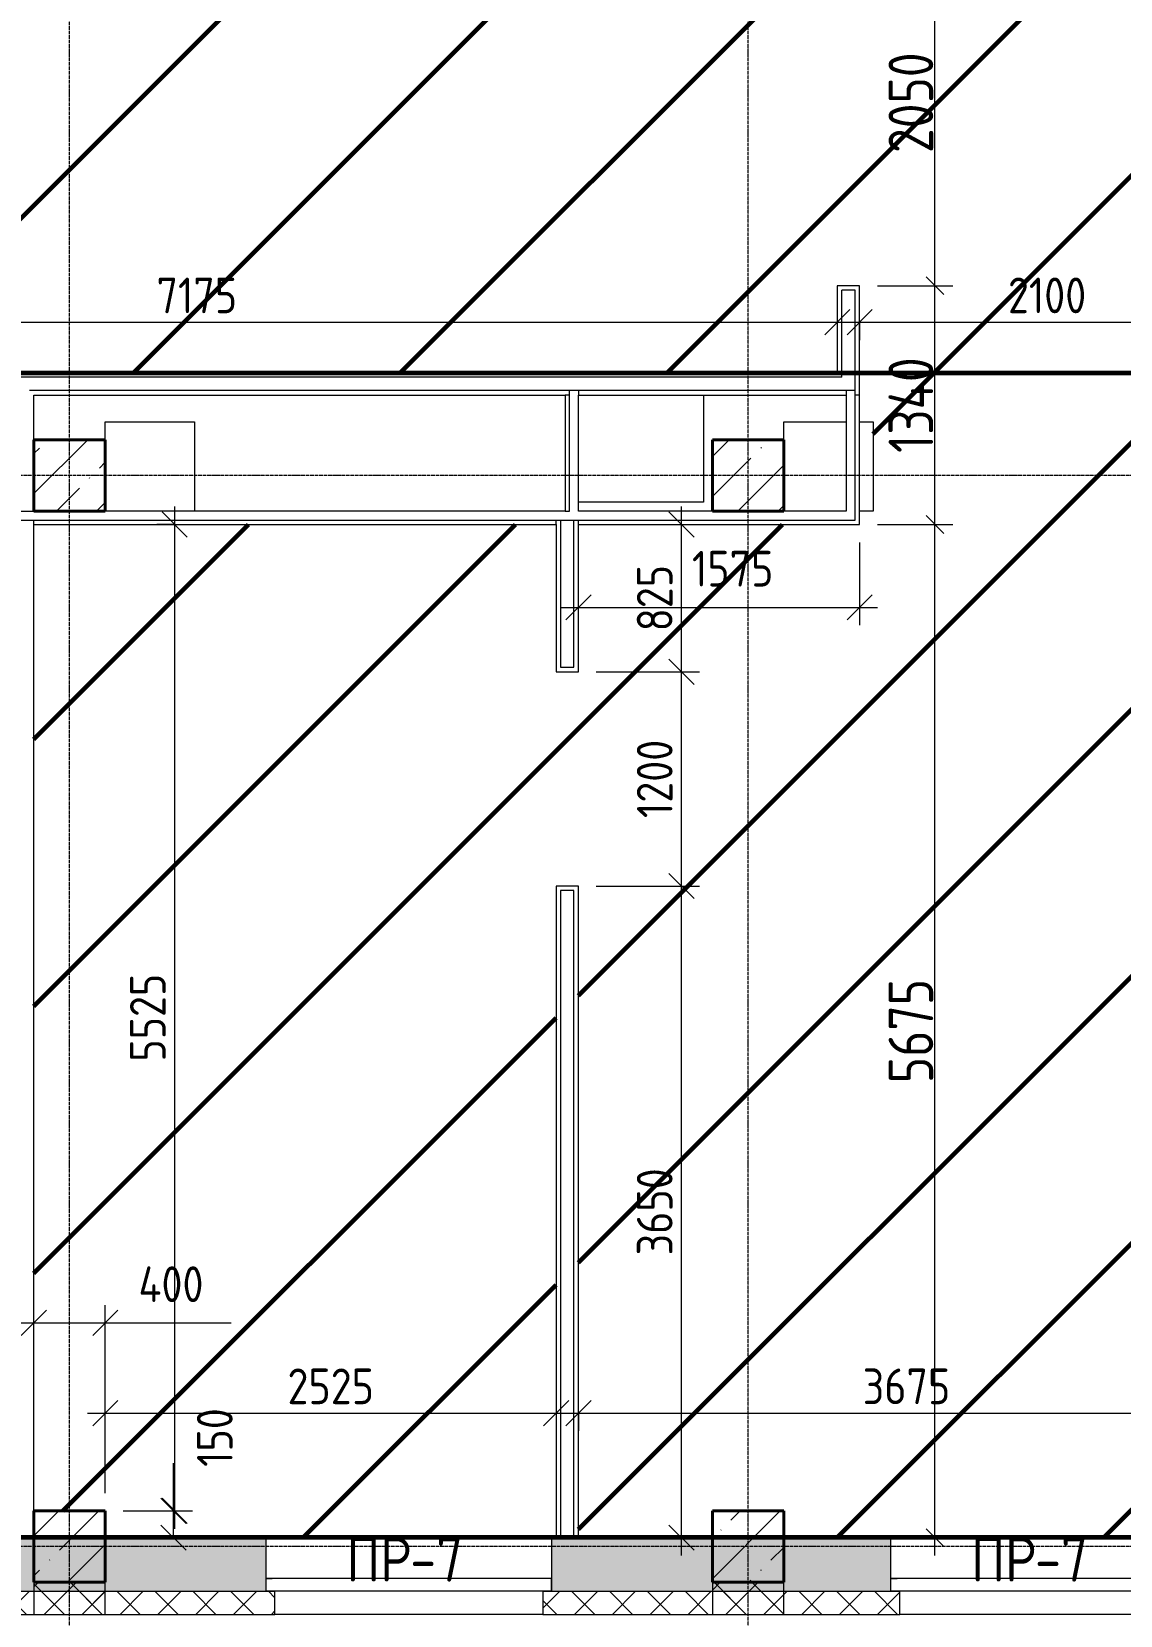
# Model space of a CAD drawing. Header units: millimetres. Extents: x -56773 to 323062, y -262288 to 76460.
# Drawn here: x 45597 to 51695, y -206008 to -197138 of the extents above; entities that cross this region are included whole.
import ezdxf

# ---------------------------------------------------------------- set-up
doc = ezdxf.new("R2010")
doc.units = ezdxf.units.MM
doc.linetypes.add('ADSK_Линия сетки', pattern=[25, 20, -2.5, 0, -2.5])
for name, color, linetype, lineweight in [('1.1)Стяжка керамзит  2 этаж', 5, 'Continuous', 60), ('3.1 Штукатурка внешн стен', 5, 'Continuous', 60), ('_ Окна', 7, 'Continuous', 18), ('Марки', 7, 'Continuous', 20), ('Несущие колонны', 7, 'Continuous', 18), ('Окна', 7, 'Continuous', 9), ('Оси', 7, 'Continuous', 9), ('Перекрытие', 7, 'Continuous', 18), ('Размеры', 7, 'Continuous', 9), ('Стены внутренние', 7, 'Continuous', 18), ('Стены наружные', 7, 'Continuous', 18), ('Стены штриховка', 7, 'Continuous', 9)]:
    doc.layers.add(name, color=color, linetype=linetype, lineweight=lineweight)
doc.styles.add('GOST Common_2', font='', dxfattribs={"width": 0.9, "height": 250})
doc.styles.add('GOST Common_3', font='', dxfattribs={"width": 0.9, "height": 200})
doc.styles.add('GOST Common_5', font='', dxfattribs={"width": 0.85, "height": 250})
doc.styles.get('GOST Common_2').set_extended_font_data('GOST Common')
doc.styles.get('GOST Common_3').set_extended_font_data('GOST Common')
doc.styles.get('GOST Common_5').set_extended_font_data('GOST Common')
doc.dimstyles.new('ADSK_Основной_2_0', dxfattribs={"dimscale": 304.8, "dimtxt": 201.142999, "dimasz": 0.463911, "dimexe": 0.328084, "dimexo": 0.328084, "dimgap": 0.164042, "dimtad": 1, "dimdec": 3, "dimrnd": 0.001, "dimdsep": 46, "dimtxsty": 'GOST Common_3', "dimblk1": 'OBLIQUE', "dimblk2": 'OBLIQUE', "dimsah": 1, "dimcen": 0.09, "dimdle": 0.328084, "dimazin": 2, "dimtfac": 1, "dimtdec": 4, "dimtix": 1, "dimtmove": 0, "dimatfit": 3, "dimfxl": 1, "dimtvp": 1, "dimtolj": 1, "dimtzin": 0, "dimlwd": 20, "dimlwe": 20, "dimarcsym": 2})
doc.dimstyles.new('ADSK_Основной_2_0_2', dxfattribs={"dimscale": 304.8, "dimtxt": 201.142999, "dimasz": 0.463911, "dimexe": 0.328084, "dimexo": 0.328084, "dimgap": 0.164042, "dimtad": 1, "dimdec": 3, "dimrnd": 0.001, "dimdsep": 46, "dimtxsty": 'GOST Common_3', "dimblk1": 'OBLIQUE', "dimblk2": 'OBLIQUE', "dimsah": 1, "dimcen": 0.09, "dimdle": 0.328084, "dimazin": 2, "dimtfac": 1, "dimtdec": 4, "dimtix": 1, "dimtmove": 0, "dimatfit": 3, "dimfxl": 1, "dimtvp": 1, "dimtolj": 1, "dimtzin": 0, "dimlwd": 20, "dimlwe": 20, "dimarcsym": 2})
doc.dimstyles.new('ADSK_Основной_окр', dxfattribs={"dimscale": 304.8, "dimtxt": 251.428749, "dimasz": 0.328084, "dimexe": 0.328084, "dimexo": 0.328084, "dimgap": 0.032808, "dimtad": 1, "dimdec": 0, "dimrnd": 5, "dimdsep": 46, "dimtxsty": 'GOST Common_5', "dimblk1": 'OBLIQUE', "dimblk2": 'OBLIQUE', "dimsah": 1, "dimcen": 0.09, "dimdle": 0.328084, "dimazin": 2, "dimtfac": 1, "dimtdec": 4, "dimtix": 1, "dimtmove": 0, "dimatfit": 3, "dimfxl": 1, "dimtvp": 1, "dimtolj": 1, "dimtzin": 0, "dimlwd": 20, "dimlwe": 20, "dimarcsym": 2})
pattern_1 = [(45, (9.36, -198628.46), (-224.5064, 224.5064), []), (45, (233.87, -198628.46), (-224.5064, 224.5064), [396.875, -79.375, 3.353, -76.022])]
pattern_2 = [(45, (9.36, -198628.46), (-106.066, 106.066), []), (135, (9.36, -198628.46), (-106.066, -106.066), [])]

# ---------------------------------------------------------------- blocks, each defined once
blk = doc.blocks.new('ADSK_КолоннаЖБ_Прямоугольная - 400x400 мм-1807143-Кладочный план 4-го этажа')
at = {"layer": 'Несущие колонны', "lineweight": 40}
for p, q in [((-200, 200), (200, 200)), ((-200, -200), (-200, 200)), ((200, 200), (200, -200)), ((200, -200), (-200, -200))]:
    blk.add_line(p, q, dxfattribs=at)
blk = doc.blocks.new('ОКНО L03 _2СТ_RS - ОК-5_1600х2000h-3556615-Кладочный план 4-го этажа')
at = {"layer": '_ Окна'}
for p, q in [((-838.1, 149), (761.9, 149)), ((-838.1, 149), (-838.1, 79)), ((-838.1, 149), (-833.1, 149)), ((-818.1, 149), (-38.1, 149)), ((-38.1, 149), (741.9, 149)), ((761.9, 149), (756.9, 149)), ((761.9, 149), (761.9, 79)), ((-838.1, 79), (761.9, 79)), ((-838.1, 79), (-803.1, 79)), ((-818.1, 79), (-38.1, 79)), ((-38.1, 79), (741.9, 79)), ((761.9, 79), (726.9, 79))]:
    blk.add_line(p, q, dxfattribs=at)
at = {"layer": 'Окна'}
blk.add_line((-888.1, -150), (811.9, -150), dxfattribs=at)
blk = doc.blocks.new('_Oblique')
at = {"color": 0, "linetype": 'ByBlock', "lineweight": -2}
blk.add_line((-0.5, -0.5), (0.5, 0.5), dxfattribs=at)
blk = doc.blocks.new('*D6270')
at = {"layer": 'Defpoints', "color": 0, "transparency": 16777216}
for p in [(50234.4, -199898.5), (50656.5, -199898.5), (50585.8, -205573.5)]:
    blk.add_point(p, dxfattribs=at)
at = {"layer": 'Размеры', "color": 0, "lineweight": 20, "transparency": 16777216}
for p, q in [((50656.5, -205673.5), (50656.5, -199798.5)), ((50334.4, -199898.5), (50756.5, -199898.5)), ((50685.8, -205573.5), (50756.5, -205573.5))]:
    blk.add_line(p, q, dxfattribs=at)
at = {"layer": 'Размеры', "color": 0, "lineweight": 20, "transparency": 16777216, "xscale": 100, "yscale": 100, "zscale": 100}
for p, rotation in [((50656.5, -199898.5), 90), ((50656.5, -205573.5), 270)]:
    blk.add_blockref('_Oblique', p, dxfattribs=dict(at, rotation=rotation))
at = {"layer": 'Размеры', "color": 0, "lineweight": 9, "transparency": 16777216, "insert": (50521.5, -202736), "char_height": 250, "width": 695.477, "attachment_point": 5, "rotation": 90, "style": 'GOST Common_5'}
blk.add_mtext('\\A1;5675', dxfattribs=at)
blk = doc.blocks.new('*D6271')
at = {"layer": 'Defpoints', "color": 0, "transparency": 16777216}
for p in [(50234.4, -198561), (50656.5, -198561), (50234.4, -199898.5)]:
    blk.add_point(p, dxfattribs=at)
at = {"layer": 'Размеры', "color": 0, "lineweight": 20, "transparency": 16777216}
for p, q in [((50656.5, -199998.5), (50656.5, -198461)), ((50334.4, -198561), (50756.5, -198561)), ((50334.4, -199898.5), (50756.5, -199898.5))]:
    blk.add_line(p, q, dxfattribs=at)
at = {"layer": 'Размеры', "color": 0, "lineweight": 20, "transparency": 16777216, "xscale": 100, "yscale": 100, "zscale": 100}
for p, rotation in [((50656.5, -198561), 90), ((50656.5, -199898.5), 270)]:
    blk.add_blockref('_Oblique', p, dxfattribs=dict(at, rotation=rotation))
at = {"layer": 'Размеры', "color": 0, "lineweight": 9, "transparency": 16777216, "insert": (50521.5, -199229.7), "char_height": 250, "width": 669.908, "attachment_point": 5, "rotation": 90, "style": 'GOST Common_5'}
blk.add_mtext('\\A1;1340', dxfattribs=at)
blk = doc.blocks.new('*D6272')
at = {"layer": 'Defpoints', "color": 0, "transparency": 16777216}
for p in [(50234.4, -196511), (50656.5, -196511), (50234.4, -198561)]:
    blk.add_point(p, dxfattribs=at)
at = {"layer": 'Размеры', "color": 0, "lineweight": 20, "transparency": 16777216}
for p, q in [((50656.5, -198661), (50656.5, -196411)), ((50334.4, -196511), (50756.5, -196511)), ((50334.4, -198561), (50756.5, -198561))]:
    blk.add_line(p, q, dxfattribs=at)
at = {"layer": 'Размеры', "color": 0, "lineweight": 20, "transparency": 16777216, "xscale": 100, "yscale": 100, "zscale": 100}
for p, rotation in [((50656.5, -196511), 90), ((50656.5, -198561), 270)]:
    blk.add_blockref('_Oblique', p, dxfattribs=dict(at, rotation=rotation))
at = {"layer": 'Размеры', "color": 0, "lineweight": 9, "transparency": 16777216, "insert": (50521.5, -197536), "char_height": 250, "width": 695.477, "attachment_point": 5, "rotation": 90, "style": 'GOST Common_5'}
blk.add_mtext('\\A1;2050', dxfattribs=at)
blk = doc.blocks.new('*D6274')
at = {"layer": 'Defpoints', "color": 0, "transparency": 16777216}
for p in [(48659.4, -201923.5), (49236.6, -201923.5), (49136.6, -205573.5)]:
    blk.add_point(p, dxfattribs=at)
at = {"layer": 'Размеры', "color": 0, "lineweight": 20, "transparency": 16777216}
for p, q in [((49236.6, -205673.5), (49236.6, -201823.5)), ((48759.4, -201923.5), (49336.6, -201923.5)), ((49236.6, -205573.5), (49336.6, -205573.5))]:
    blk.add_line(p, q, dxfattribs=at)
at = {"layer": 'Размеры', "color": 0, "lineweight": 20, "transparency": 16777216, "xscale": 141.4, "yscale": 141.4, "zscale": 141.4}
for p, rotation in [((49236.6, -201923.5), 90), ((49236.6, -205573.5), 270)]:
    blk.add_blockref('_Oblique', p, dxfattribs=dict(at, rotation=rotation))
at = {"layer": 'Размеры', "color": 0, "lineweight": 9, "transparency": 16777216, "insert": (49086.6, -203748.5), "char_height": 200, "width": 605.475, "attachment_point": 5, "rotation": 90, "style": 'GOST Common_3'}
blk.add_mtext('\\A1;3650', dxfattribs=at)
blk = doc.blocks.new('*D6275')
at = {"layer": 'Defpoints', "color": 0, "transparency": 16777216}
for p in [(48659.4, -200723.5), (49236.6, -200723.5), (48659.4, -201923.5)]:
    blk.add_point(p, dxfattribs=at)
at = {"layer": 'Размеры', "color": 0, "lineweight": 20, "transparency": 16777216}
for p, q in [((49236.6, -202023.5), (49236.6, -200623.5)), ((48759.4, -200723.5), (49336.6, -200723.5)), ((48759.4, -201923.5), (49336.6, -201923.5))]:
    blk.add_line(p, q, dxfattribs=at)
at = {"layer": 'Размеры', "color": 0, "lineweight": 20, "transparency": 16777216, "xscale": 141.4, "yscale": 141.4, "zscale": 141.4}
for p, rotation in [((49236.6, -200723.5), 90), ((49236.6, -201923.5), 270)]:
    blk.add_blockref('_Oblique', p, dxfattribs=dict(at, rotation=rotation))
at = {"layer": 'Размеры', "color": 0, "lineweight": 9, "transparency": 16777216, "insert": (49086.6, -201323.5), "char_height": 200, "width": 560.473, "attachment_point": 5, "rotation": 90, "style": 'GOST Common_3'}
blk.add_mtext('\\A1;1200', dxfattribs=at)
blk = doc.blocks.new('*D6276')
at = {"layer": 'Defpoints', "color": 0, "transparency": 16777216}
for p in [(49136.6, -199898.5), (49236.6, -199898.5), (48659.4, -200723.5)]:
    blk.add_point(p, dxfattribs=at)
at = {"layer": 'Размеры', "color": 0, "lineweight": 20, "transparency": 16777216}
for p, q in [((49236.6, -200823.5), (49236.6, -199798.5)), ((49236.6, -199898.5), (49336.6, -199898.5)), ((48759.4, -200723.5), (49336.6, -200723.5))]:
    blk.add_line(p, q, dxfattribs=at)
at = {"layer": 'Размеры', "color": 0, "lineweight": 20, "transparency": 16777216, "xscale": 141.4, "yscale": 141.4, "zscale": 141.4}
for p, rotation in [((49236.6, -199898.5), 90), ((49236.6, -200723.5), 270)]:
    blk.add_blockref('_Oblique', p, dxfattribs=dict(at, rotation=rotation))
at = {"layer": 'Размеры', "color": 0, "lineweight": 9, "transparency": 16777216, "insert": (49086.6, -200311), "char_height": 200, "width": 454.106, "attachment_point": 5, "rotation": 90, "style": 'GOST Common_3'}
blk.add_mtext('\\A1;825', dxfattribs=at)
blk = doc.blocks.new('*D6277')
at = {"layer": 'Defpoints', "color": 0, "transparency": 16777216}
for p in [(46009.4, -204370.6), (45609.4, -204775.8), (46009.4, -205423.5)]:
    blk.add_point(p, dxfattribs=at)
at = {"layer": 'Размеры', "color": 0, "lineweight": 20, "transparency": 16777216}
for p, q in [((45609.4, -204675.8), (45609.4, -204270.6)), ((46009.4, -205323.5), (46009.4, -204270.6)), ((45509.4, -204370.6), (46009.4, -204370.6)), ((46009.4, -204370.6), (46713.6, -204370.6))]:
    blk.add_line(p, q, dxfattribs=at)
at = {"layer": 'Размеры', "color": 0, "lineweight": 20, "transparency": 16777216, "xscale": 141.4, "yscale": 141.4, "zscale": 141.4, "rotation": 180}
blk.add_blockref('_Oblique', (45609.4, -204370.6), dxfattribs=at)
at = {"layer": 'Размеры', "color": 0, "lineweight": 20, "transparency": 16777216, "xscale": 141.4, "yscale": 141.4, "zscale": 141.4}
blk.add_blockref('_Oblique', (46009.4, -204370.6), dxfattribs=at)
at = {"layer": 'Размеры', "color": 0, "lineweight": 9, "transparency": 16777216, "insert": (46194.9, -204053.9), "char_height": 200, "width": 474.561, "attachment_point": 1, "line_spacing_factor": 1.022761, "style": 'GOST Common_3'}
blk.add_mtext('\\A1;400', dxfattribs=at)
blk = doc.blocks.new('*D6278')
at = {"layer": 'Defpoints', "color": 0, "transparency": 16777216}
for p in [(48534.4, -204775.8), (48534.4, -204875.8), (46009.4, -205423.5)]:
    blk.add_point(p, dxfattribs=at)
at = {"layer": 'Размеры', "color": 0, "lineweight": 20, "transparency": 16777216}
for p, q in [((46009.4, -205323.5), (46009.4, -204775.8)), ((45909.4, -204875.8), (48634.4, -204875.8)), ((48534.4, -204875.8), (48534.4, -204975.8))]:
    blk.add_line(p, q, dxfattribs=at)
at = {"layer": 'Размеры', "color": 0, "lineweight": 20, "transparency": 16777216, "xscale": 141.4, "yscale": 141.4, "zscale": 141.4, "rotation": 180}
blk.add_blockref('_Oblique', (46009.4, -204875.8), dxfattribs=at)
at = {"layer": 'Размеры', "color": 0, "lineweight": 20, "transparency": 16777216, "xscale": 141.4, "yscale": 141.4, "zscale": 141.4}
blk.add_blockref('_Oblique', (48534.4, -204875.8), dxfattribs=at)
at = {"layer": 'Размеры', "color": 0, "lineweight": 9, "transparency": 16777216, "insert": (47271.9, -204725.8), "char_height": 200, "width": 605.475, "attachment_point": 5, "style": 'GOST Common_3'}
blk.add_mtext('\\A1;2525', dxfattribs=at)
blk = doc.blocks.new('*D6279')
at = {"layer": 'Defpoints', "color": 0, "transparency": 16777216}
for p in [(46497.6, -199898.5), (46009.4, -205423.5), (46397.6, -205423.5)]:
    blk.add_point(p, dxfattribs=at)
at = {"layer": 'Размеры', "color": 0, "lineweight": 20, "transparency": 16777216}
for p, q in [((46397.6, -199798.5), (46397.6, -205523.5)), ((46397.6, -199898.5), (46297.6, -199898.5)), ((46109.4, -205423.5), (46497.6, -205423.5))]:
    blk.add_line(p, q, dxfattribs=at)
at = {"layer": 'Размеры', "color": 0, "lineweight": 20, "transparency": 16777216, "xscale": 141.4, "yscale": 141.4, "zscale": 141.4}
for p, rotation in [((46397.6, -199898.5), 90), ((46397.6, -205423.5), 270)]:
    blk.add_blockref('_Oblique', p, dxfattribs=dict(at, rotation=rotation))
at = {"layer": 'Размеры', "color": 0, "lineweight": 9, "transparency": 16777216, "insert": (46247.6, -202661), "char_height": 200, "width": 605.475, "attachment_point": 5, "rotation": 90, "style": 'GOST Common_3'}
blk.add_mtext('\\A1;5525', dxfattribs=at)
blk = doc.blocks.new('*D6280')
at = {"layer": 'Defpoints', "color": 0, "transparency": 16777216}
for p in [(46009.4, -205423.5), (46391.5, -205573.5), (46859.4, -205573.5)]:
    blk.add_point(p, dxfattribs=at)
at = {"layer": 'Размеры', "color": 0, "lineweight": 20, "transparency": 16777216}
for p, q in [((46391.5, -205423.5), (46391.5, -205155.8)), ((46391.5, -205573.5), (46391.5, -205323.5)), ((46109.4, -205423.5), (46491.5, -205423.5)), ((46759.4, -205573.5), (46291.5, -205573.5))]:
    blk.add_line(p, q, dxfattribs=at)
at = {"layer": 'Размеры', "color": 0, "lineweight": 20, "transparency": 16777216, "xscale": 141.4, "yscale": 141.4, "zscale": 141.4}
for p, rotation in [((46391.5, -205423.5), 90), ((46391.5, -205573.5), 270)]:
    blk.add_blockref('_Oblique', p, dxfattribs=dict(at, rotation=rotation))
at = {"layer": 'Размеры', "color": 0, "lineweight": 9, "transparency": 16777216, "insert": (46522.5, -205177), "char_height": 200, "width": 409.104, "attachment_point": 1, "rotation": 90, "line_spacing_factor": 1.022761, "style": 'GOST Common_3'}
blk.add_mtext('\\A1;150', dxfattribs=at)
blk = doc.blocks.new('*D6281')
at = {"layer": 'Defpoints', "color": 0, "transparency": 16777216}
for p in [(48659.4, -204775.8), (52334.4, -204775.8), (52334.4, -204875.8)]:
    blk.add_point(p, dxfattribs=at)
at = {"layer": 'Размеры', "color": 0, "lineweight": 20, "transparency": 16777216}
for p, q in [((48559.4, -204875.8), (52434.4, -204875.8)), ((48659.4, -204875.8), (48659.4, -204975.8)), ((52334.4, -204875.8), (52334.4, -204975.8))]:
    blk.add_line(p, q, dxfattribs=at)
at = {"layer": 'Размеры', "color": 0, "lineweight": 20, "transparency": 16777216, "xscale": 141.4, "yscale": 141.4, "zscale": 141.4, "rotation": 180}
blk.add_blockref('_Oblique', (48659.4, -204875.8), dxfattribs=at)
at = {"layer": 'Размеры', "color": 0, "lineweight": 20, "transparency": 16777216, "xscale": 141.4, "yscale": 141.4, "zscale": 141.4}
blk.add_blockref('_Oblique', (52334.4, -204875.8), dxfattribs=at)
at = {"layer": 'Размеры', "color": 0, "lineweight": 9, "transparency": 16777216, "insert": (50496.9, -204725.8), "char_height": 200, "width": 605.475, "attachment_point": 5, "style": 'GOST Common_3'}
blk.add_mtext('\\A1;3675', dxfattribs=at)
blk = doc.blocks.new('*D6282')
at = {"layer": 'Defpoints', "color": 0, "transparency": 16777216}
for p in [(50234.4, -198665.4), (52334.4, -198765.3), (52334.4, -199048.5)]:
    blk.add_point(p, dxfattribs=at)
at = {"layer": 'Размеры', "color": 0, "lineweight": 20, "transparency": 16777216}
for p, q in [((52334.4, -198948.5), (52334.4, -198665.3)), ((50134.4, -198765.3), (52434.4, -198765.3)), ((50234.4, -198765.4), (50234.4, -198865.3))]:
    blk.add_line(p, q, dxfattribs=at)
at = {"layer": 'Размеры', "color": 0, "lineweight": 20, "transparency": 16777216, "xscale": 141.4, "yscale": 141.4, "zscale": 141.4, "rotation": 180}
blk.add_blockref('_Oblique', (50234.4, -198765.3), dxfattribs=at)
at = {"layer": 'Размеры', "color": 0, "lineweight": 20, "transparency": 16777216, "xscale": 141.4, "yscale": 141.4, "zscale": 141.4}
blk.add_blockref('_Oblique', (52334.4, -198765.3), dxfattribs=at)
at = {"layer": 'Размеры', "color": 0, "lineweight": 9, "transparency": 16777216, "insert": (51284.4, -198615.3), "char_height": 200, "width": 560.473, "attachment_point": 5, "style": 'GOST Common_3'}
blk.add_mtext('\\A1;2100', dxfattribs=at)
blk = doc.blocks.new('*D6314')
at = {"layer": 'Defpoints', "color": 0, "transparency": 16777216}
for p in [(50234.4, -199898.5), (50234.4, -200362.6), (48659.4, -200440.7)]:
    blk.add_point(p, dxfattribs=at)
at = {"layer": 'Размеры', "color": 0, "lineweight": 20, "transparency": 16777216}
for p, q in [((50234.4, -199998.5), (50234.4, -200462.6)), ((48659.4, -200340.7), (48659.4, -200262.6)), ((48559.4, -200362.6), (50334.4, -200362.6))]:
    blk.add_line(p, q, dxfattribs=at)
at = {"layer": 'Размеры', "color": 0, "lineweight": 20, "transparency": 16777216, "xscale": 141.4, "yscale": 141.4, "zscale": 141.4, "rotation": 180}
blk.add_blockref('_Oblique', (48659.4, -200362.6), dxfattribs=at)
at = {"layer": 'Размеры', "color": 0, "lineweight": 20, "transparency": 16777216, "xscale": 141.4, "yscale": 141.4, "zscale": 141.4}
blk.add_blockref('_Oblique', (50234.4, -200362.6), dxfattribs=at)
at = {"layer": 'Размеры', "color": 0, "lineweight": 9, "transparency": 16777216, "insert": (49295.3, -200046), "char_height": 200, "width": 560.473, "attachment_point": 1, "line_spacing_factor": 1.022761, "style": 'GOST Common_3'}
blk.add_mtext('\\A1;1575', dxfattribs=at)
blk = doc.blocks.new('*D6109')
at = {"layer": 'Defpoints', "color": 0, "transparency": 16777216}
for p in [(50109.4, -198665.4), (50109.4, -198765.3), (42934.4, -199048.5)]:
    blk.add_point(p, dxfattribs=at)
at = {"layer": 'Размеры', "color": 0, "lineweight": 20, "transparency": 16777216}
for p, q in [((42934.4, -198948.5), (42934.4, -198665.3)), ((42834.4, -198765.3), (50209.4, -198765.3)), ((50109.4, -198765.4), (50109.4, -198865.3))]:
    blk.add_line(p, q, dxfattribs=at)
at = {"layer": 'Размеры', "color": 0, "lineweight": 20, "transparency": 16777216, "xscale": 141.4, "yscale": 141.4, "zscale": 141.4, "rotation": 180}
blk.add_blockref('_Oblique', (42934.4, -198765.3), dxfattribs=at)
at = {"layer": 'Размеры', "color": 0, "lineweight": 20, "transparency": 16777216, "xscale": 141.4, "yscale": 141.4, "zscale": 141.4}
blk.add_blockref('_Oblique', (50109.4, -198765.3), dxfattribs=at)
at = {"layer": 'Размеры', "color": 0, "lineweight": 9, "transparency": 16777216, "insert": (46521.9, -198615.3), "char_height": 200, "width": 560.473, "attachment_point": 5, "style": 'GOST Common_3'}
blk.add_mtext('\\A1;7175', dxfattribs=at)

msp = doc.modelspace()

# ---------------------------------------------------------------- hatches: boundary and pattern name
at = {"layer": '1.1)Стяжка керамзит  2 этаж', "transparency": 33554687}
h = msp.add_hatch(dxfattribs=at)
h.set_pattern_fill('ANSI31', color=5, scale=333)
h.paths.add_polyline_path([(61559.3615, -195798.4914), (-9515.6385, -195798.4914), (-9515.6385, -199048.4914), (61559.3615, -199048.4914)])
h.paths.add_polyline_path([(26559.3615, -198473.4914), (26634.3615, -198473.4914), (26634.3615, -199023.4914), (26559.3615, -199023.4914)], flags=16)
h.paths.add_polyline_path([(26559.3615, -196373.4914), (26559.3615, -195823.4914), (26634.3615, -195823.4914), (26634.3615, -196373.4914)], flags=16)
h.paths.add_polyline_path([(41109.3615, -196023.4914), (41109.3615, -195898.4914), (42009.3615, -195898.4914), (42009.3615, -196023.4914)], flags=16)
h.paths.add_polyline_path([(45809.3615, -196023.4914), (45809.3615, -195898.4914), (46809.3615, -195898.4914), (46809.3615, -196023.4914)], flags=16)
h.paths.add_polyline_path([(48659.3615, -195923.4914), (48659.3615, -195898.4914), (49409.3615, -195898.4914), (49409.3615, -195923.4914)], flags=16)
h.paths.add_polyline_path([(41734.3615, -193523.4914), (39734.3615, -193523.4914), (39734.3615, -195023.4914), (40009.3615, -195023.4914), (40034.3615, -195023.4914), (40034.3615, -195798.4914), (41734.3615, -195798.4914)], flags=0)
h = msp.add_hatch(dxfattribs=at)
h.set_pattern_fill('ANSI31', color=5, scale=333)
h.paths.add_polyline_path([(55684.3615, -199898.4914), (54484.3615, -199898.4914), (54484.3615, -199173.4914), (54259.3615, -199173.4914), (54259.3615, -199048.4914), (53259.3615, -199048.4914), (53259.3615, -199173.4914), (53034.3615, -199173.4914), (53034.3615, -199898.4914), (52459.3615, -199898.4914), (52459.3615, -201448.4914), (55684.3615, -201448.4914)], flags=0)
h.paths.add_polyline_path([(55684.3615, -201573.4914), (52459.3615, -201573.4914), (52459.3615, -201698.4914), (52334.3615, -201698.4914), (52334.3615, -199048.4914), (50234.3615, -199048.4914), (50234.3615, -199323.4914), (50309.3615, -199323.4914), (50309.3615, -199823.4914), (50234.3615, -199823.4914), (50234.3615, -199898.4914), (48659.3615, -199898.4914), (48659.3615, -200723.4914), (48534.3615, -200723.4914), (48534.3615, -199898.4914), (45609.3615, -199898.4914), (45609.3615, -205423.4914), (46009.3615, -205423.4914), (46009.3615, -205573.4914), (46909.3615, -205573.4914), (48534.3615, -205573.4914), (48534.3615, -201923.4914), (48659.3615, -201923.4914), (48659.3615, -205573.4914), (49409.3615, -205573.4914), (49409.3615, -205423.4914), (49809.3615, -205423.4914), (49809.3615, -205573.4914), (50409.3615, -205573.4914), (52059.3615, -205573.4914), (52334.3615, -205573.4914), (52334.3615, -202898.4914), (52459.3615, -202898.4914), (52459.3615, -205573.4914), (53209.3615, -205573.4914), (54859.3615, -205573.4914), (55409.3615, -205573.4914), (55409.3615, -205423.4914), (55684.3615, -205423.4914)])
at = {"layer": 'Несущие колонны', "lineweight": 9}
h = msp.add_hatch(dxfattribs=at)
h.set_pattern_fill('FP_1', color=256, style=0, pattern_type=2)
h.set_pattern_definition(pattern_1)
h.paths.add_polyline_path([(46009.3615, -199823.4914), (46009.3615, -199423.4914), (45609.3615, -199423.4914), (45609.3615, -199823.4914)])
h = msp.add_hatch(dxfattribs=at)
h.set_pattern_fill('FP_1', color=256, style=0, pattern_type=2)
h.set_pattern_definition(pattern_1)
h.paths.add_polyline_path([(49497.5271, -199823.4914), (49809.3615, -199823.4914), (49809.3615, -199423.4914), (49409.3615, -199423.4914), (49409.3615, -199823.4914)])
h = msp.add_hatch(dxfattribs=at)
h.set_pattern_fill('FP_1', color=256, style=0, pattern_type=2)
h.set_pattern_definition(pattern_1)
h.paths.add_polyline_path([(45609.3615, -205823.4914), (46009.3615, -205823.4914), (46009.3615, -205423.4914), (45609.3615, -205423.4914)])
h = msp.add_hatch(dxfattribs=at)
h.set_pattern_fill('FP_1', color=256, style=0, pattern_type=2)
h.set_pattern_definition(pattern_1)
h.paths.add_polyline_path([(49497.5271, -205823.4914), (49809.3615, -205823.4914), (49809.3615, -205423.4914), (49409.3615, -205423.4914), (49409.3615, -205823.4914)])
at = {"layer": 'Стены внутренние', "lineweight": 9}
h = msp.add_hatch(dxfattribs=at)
h.set_pattern_fill('FP_2', color=256, style=0, pattern_type=2)
h.set_pattern_definition([(45, (9.36, -198628.46), (84.18955, 308.69595), [396.875, -79.375, 3.353, -76.022])])
h.paths.add_polyline_path([(59259.3615, -205873.4914), (59259.3615, -205872.4914), (59209.3615, -205872.4914), (59209.3615, -205573.4914), (58009.3615, -205573.4914), (58009.3615, -205872.4914), (57959.3615, -205873.4914)])
h.paths.add_polyline_path([(60759.3615, -205873.4914), (61559.3615, -205873.4914), (61559.3615, -205573.4914), (60809.3615, -205573.4914), (60809.3615, -205872.4914), (60759.3615, -205872.4914)])
h.paths.add_polyline_path([(56459.3615, -205873.4914), (56459.3615, -205872.4914), (56409.3615, -205872.4914), (56409.3615, -205573.4914), (54809.3615, -205573.4914), (54809.3615, -205872.4914), (56097.859, -205873.4914)])
h.paths.add_polyline_path([(53259.3615, -205873.4914), (53259.3615, -205872.4914), (53209.3615, -205872.4914), (53209.3615, -205573.4914), (52009.3615, -205573.4914), (52009.3615, -205872.4914), (52797.6931, -205873.4914)])
h.paths.add_polyline_path([(48459.3615, -205873.4914), (50409.3615, -205872.4914), (50409.3615, -205573.4914), (48509.3615, -205573.4914), (48509.3615, -205872.4914), (48459.3615, -205872.4914)])
h.paths.add_polyline_path([(39597.0293, -205873.4914), (40609.3615, -205872.4914), (40609.3615, -205573.4914), (39009.3615, -205573.4914), (39009.3615, -205872.4914), (38959.3615, -205873.4914)])
h.paths.add_polyline_path([(37459.3615, -205873.4914), (37459.3615, -205872.4914), (37409.3615, -205872.4914), (37409.3615, -205573.4914), (36209.3615, -205573.4914), (36209.3615, -205872.4914), (36296.8633, -205873.4914)])
h.paths.add_polyline_path([(46959.3615, -205873.4914), (46959.3615, -205872.4914), (46909.3615, -205872.4914), (46909.3615, -205573.4914), (45009.3615, -205573.4914), (45009.3615, -205872.4914), (46197.3612, -205873.4914)])
h.paths.add_polyline_path([(42897.1952, -205873.4914), (43409.3615, -205872.4914), (43409.3615, -205573.4914), (42209.3615, -205573.4914), (42209.3615, -205872.4914), (42159.3615, -205873.4914)])
h.paths.add_polyline_path([(34659.3615, -205873.4914), (34659.3615, -205872.4914), (34609.3615, -205872.4914), (34609.3615, -205573.4914), (34009.3615, -205573.4914), (34009.3615, -205823.4914), (33609.3615, -205823.4914), (33609.3615, -205573.4914), (33009.3615, -205573.4914), (33009.3615, -205872.4914), (32996.6974, -205873.4914)])
h.paths.add_polyline_path([(22659.3615, -205873.4914), (22659.3615, -205872.4914), (22609.3615, -205872.4914), (22609.3615, -205573.4914), (22009.3615, -205573.4914), (22009.3615, -205823.4914), (21609.3615, -205823.4914), (21609.3615, -205573.4914), (21009.3615, -205573.4914), (21009.3615, -205872.4914), (20959.3615, -205873.4914)])
h.paths.add_polyline_path([(28659.3615, -205873.4914), (28659.3615, -205872.4914), (28609.3615, -205872.4914), (28609.3615, -205573.4914), (27009.3615, -205573.4914), (27009.3615, -205872.4914), (26959.3615, -205873.4914)])
h.paths.add_polyline_path([(25459.3615, -205873.4914), (25459.3615, -205872.4914), (25409.3615, -205872.4914), (25409.3615, -205573.4914), (24209.3615, -205573.4914), (24209.3615, -205872.4914), (24159.3615, -205873.4914)])
h.paths.add_polyline_path([(19459.3615, -205873.4914), (19459.3615, -205872.4914), (19409.3615, -205872.4914), (19409.3615, -205573.4914), (18209.3615, -205573.4914), (18209.3615, -205872.4914), (18159.3615, -205873.4914)])
h.paths.add_polyline_path([(31459.3615, -205873.4914), (31459.3615, -205872.4914), (31409.3615, -205872.4914), (31409.3615, -205573.4914), (30209.3615, -205573.4914), (30209.3615, -205872.4914), (30159.3615, -205873.4914)])
h.paths.add_polyline_path([(16659.3615, -205873.4914), (16659.3615, -205872.4914), (16609.3615, -205872.4914), (16609.3615, -205573.4914), (16009.3615, -205573.4914), (16009.3615, -205823.4914), (15609.3615, -205823.4914), (15609.3615, -205573.4914), (15009.3615, -205573.4914), (15009.3615, -205823.4914), (14609.3615, -205823.4914), (14609.3615, -205573.4914), (14009.3615, -205573.4914), (14009.3615, -205872.4914), (16495.8676, -205873.4914)])
h.paths.add_polyline_path([(9659.3615, -205873.4914), (9659.3615, -205872.4914), (9609.3615, -205872.4914), (9609.3615, -205573.4914), (9009.3615, -205573.4914), (9009.3615, -205823.4914), (8609.3615, -205823.4914), (8609.3615, -205573.4914), (8009.3615, -205573.4914), (8009.3615, -205872.4914), (7959.3615, -205873.4914)])
h.paths.add_polyline_path([(11159.3615, -205873.4914), (12409.3615, -205872.4914), (12409.3615, -205573.4914), (11209.3615, -205573.4914), (11209.3615, -205872.4914), (11159.3615, -205872.4914)])
h.paths.add_polyline_path([(3659.3615, -205873.4914), (3659.3615, -205872.4914), (3609.3615, -205872.4914), (3609.3615, -205573.4914), (3009.3615, -205573.4914), (3009.3615, -205823.4914), (2609.3615, -205823.4914), (2609.3615, -205573.4914), (2009.3615, -205573.4914), (2009.3615, -205872.4914), (3295.2038, -205873.4914)])
h.paths.add_polyline_path([(-840.6385, -205873.4914), (409.3615, -205872.4914), (409.3615, -205573.4914), (-790.6385, -205573.4914), (-790.6385, -205872.4914), (-840.6385, -205872.4914)])
h.paths.add_polyline_path([(-2340.6385, -205873.4914), (-2340.6385, -205872.4914), (-2390.6385, -205872.4914), (-2390.6385, -205573.4914), (-2990.6385, -205573.4914), (-2990.6385, -205873.4914)])
h.paths.add_polyline_path([(5159.3615, -205873.4914), (6409.3615, -205872.4914), (6409.3615, -205573.4914), (5209.3615, -205573.4914), (5209.3615, -205872.4914), (5159.3615, -205872.4914)])
at = {"layer": 'Стены наружные', "lineweight": 9}
h = msp.add_hatch(dxfattribs=at)
h.set_pattern_fill('FP_4', color=256, style=0, pattern_type=2)
h.set_pattern_definition(pattern_2)
h.paths.add_polyline_path([(61989.3615, -206003.4914), (61989.3615, -205873.4914), (60759.3615, -205873.4914), (60759.3615, -206003.4914), (61873.1494, -206003.4914)])
h.paths.add_polyline_path([(57959.3615, -206003.4914), (59259.3615, -206003.4914), (59259.3615, -205873.4914), (57959.3615, -205873.4914)])
h.paths.add_polyline_path([(40659.3615, -206003.4914), (40659.3615, -205873.4914), (38959.3615, -205873.4914), (38959.3615, -206003.4914), (39597.0293, -206003.4914)])
h.paths.add_polyline_path([(51959.3615, -206003.4914), (53259.3615, -206003.4914), (53259.3615, -205873.4914), (51959.3615, -205873.4914)])
h.paths.add_polyline_path([(42159.3615, -206003.4914), (43459.3615, -206003.4914), (43459.3615, -205873.4914), (42159.3615, -205873.4914)])
h.paths.add_polyline_path([(44959.3615, -206003.4914), (46959.3615, -206003.4914), (46959.3615, -205873.4914), (44959.3615, -205873.4914)])
h.paths.add_polyline_path([(37459.3615, -206003.4914), (37459.3615, -205873.4914), (36159.3615, -205873.4914), (36159.3615, -206003.4914), (36296.8633, -206003.4914)])
h.paths.add_polyline_path([(56097.859, -206003.4914), (56459.3615, -206003.4914), (56459.3615, -205873.4914), (54759.3615, -205873.4914), (54759.3615, -206003.4914)])
h.paths.add_polyline_path([(48459.3615, -206003.4914), (50459.3615, -206003.4914), (50459.3615, -205873.4914), (48459.3615, -205873.4914)])
h.paths.add_polyline_path([(32996.6974, -206003.4914), (34659.3615, -206003.4914), (34659.3615, -205873.4914), (32959.3615, -205873.4914), (32959.3615, -206003.4914)])
h.paths.add_polyline_path([(16659.3615, -206003.4914), (16659.3615, -205873.4914), (13959.3615, -205873.4914), (13959.3615, -206003.4914), (16495.8676, -206003.4914)])
h.paths.add_polyline_path([(31459.3615, -206003.4914), (31459.3615, -205873.4914), (30159.3615, -205873.4914), (30159.3615, -206003.4914)])
h.paths.add_polyline_path([(18159.3615, -206003.4914), (19459.3615, -206003.4914), (19459.3615, -205873.4914), (18159.3615, -205873.4914)])
h.paths.add_polyline_path([(20959.3615, -206003.4914), (22659.3615, -206003.4914), (22659.3615, -205873.4914), (20959.3615, -205873.4914)])
h.paths.add_polyline_path([(26959.3615, -206003.4914), (28659.3615, -206003.4914), (28659.3615, -205873.4914), (26959.3615, -205873.4914)])
h.paths.add_polyline_path([(25459.3615, -206003.4914), (25459.3615, -205873.4914), (24159.3615, -205873.4914), (24159.3615, -206003.4914)])
h.paths.add_polyline_path([(459.3615, -206003.4914), (459.3615, -205873.4914), (-840.6385, -205873.4914), (-840.6385, -206003.4914), (-4.9621, -206003.4914)])
h.paths.add_polyline_path([(12459.3615, -206003.4914), (12459.3615, -205873.4914), (11159.3615, -205873.4914), (11159.3615, -206003.4914)])
h.paths.add_polyline_path([(9659.3615, -206003.4914), (9659.3615, -205873.4914), (7959.3615, -205873.4914), (7959.3615, -206003.4914)])
h.paths.add_polyline_path([(1959.3615, -206003.4914), (3659.3615, -206003.4914), (3659.3615, -205873.4914), (1959.3615, -205873.4914)])
h.paths.add_polyline_path([(-2990.6385, -206003.4914), (-2340.6385, -206003.4914), (-2340.6385, -205873.4914), (-2990.6385, -205873.4914)])
h.paths.add_polyline_path([(5159.3615, -206003.4914), (6459.3615, -206003.4914), (6459.3615, -205873.4914), (5159.3615, -205873.4914)])
h = msp.add_hatch(dxfattribs=at)
h.set_pattern_fill('FP_4', color=256, style=0, pattern_type=2)
h.set_pattern_definition(pattern_2)
h.paths.add_polyline_path([(45609.3615, -206003.4914), (46009.3615, -206003.4914), (46009.3615, -205823.4914), (45609.3615, -205823.4914)])
h = msp.add_hatch(dxfattribs=at)
h.set_pattern_fill('FP_4', color=256, style=0, pattern_type=2)
h.set_pattern_definition(pattern_2)
h.paths.add_polyline_path([(49497.5271, -206003.4914), (49809.3615, -206003.4914), (49809.3615, -205823.4914), (49409.3615, -205823.4914), (49409.3615, -206003.4914)])

# ---------------------------------------------------------------- linework, layer by layer
at = {"layer": '1.1)Стяжка керамзит  2 этаж'}
msp.add_lwpolyline([(61559.3615, -195798.4914), (-9515.6385, -195798.4914), (-9515.6385, -199048.4914), (61559.3615, -199048.4914)], close=True, dxfattribs=at)
at = {"layer": '3.1 Штукатурка внешн стен'}
msp.add_lwpolyline([(61409.3615, -205573.4914), (-19390.6385, -205573.4914)], dxfattribs=at)
at = {"layer": 'Несущие колонны', "lineweight": 9}
for p, q in [((46009.3615, -199423.4914), (45609.3615, -199423.4914)), ((45609.3615, -199423.4914), (45609.3615, -199823.4914)), ((46009.3615, -199823.4914), (46009.3615, -199423.4914)), ((49809.3615, -199423.4914), (49409.3615, -199423.4914)), ((49409.3615, -199423.4914), (49409.3615, -199823.4914)), ((49809.3615, -199823.4914), (49809.3615, -199423.4914)), ((45609.3615, -199823.4914), (46009.3615, -199823.4914)), ((49409.3615, -199823.4914), (49809.3615, -199823.4914)), ((46009.3615, -205423.4914), (45609.3615, -205423.4914)), ((45609.3615, -205423.4914), (45609.3615, -205823.4914)), ((46009.3615, -205823.4914), (46009.3615, -205423.4914)), ((49809.3615, -205423.4914), (49409.3615, -205423.4914)), ((49409.3615, -205423.4914), (49409.3615, -205823.4914)), ((49809.3615, -205823.4914), (49809.3615, -205423.4914)), ((45609.3615, -205823.4914), (46009.3615, -205823.4914)), ((49409.3615, -205823.4914), (49809.3615, -205823.4914))]:
    msp.add_line(p, q, dxfattribs=at)
at = {"layer": 'Оси', "linetype": 'ADSK_Линия сетки', "lineweight": 5}
for p, q in [((45809.3615, -209602.3427), (45809.3615, -188601.0153)), ((49609.3615, -209602.3427), (49609.3615, -188601.0153)), ((62563.3938, -199623.4914), (-25230.7352, -199623.4914)), ((62563.3938, -205623.4914), (-25230.7352, -205623.4914))]:
    msp.add_line(p, q, dxfattribs=at)
at = {"layer": 'Перекрытие'}
for p, q in [((49359.3615, -199173.4914), (49359.3615, -199773.4914)), ((46009.3615, -199423.4914), (46009.3615, -199323.4914)), ((46009.3615, -199323.4914), (46509.3615, -199323.4914)), ((46509.3615, -199323.4914), (46509.3615, -199823.4914)), ((49809.3615, -199423.4914), (49809.3615, -199323.4914)), ((49809.3615, -199323.4914), (50159.3615, -199323.4914)), ((50234.3615, -199323.4914), (50309.3615, -199323.4914)), ((50309.3615, -199323.4914), (50309.3615, -199823.4914)), ((49359.3615, -199773.4914), (48659.3615, -199773.4914)), ((50309.3615, -199823.4914), (50234.3615, -199823.4914))]:
    msp.add_line(p, q, dxfattribs=at)
at = {"layer": 'Стены внутренние', "lineweight": 5}
for p, q in [((50109.3615, -198560.9914), (50109.3615, -199048.4914)), ((50234.3615, -198560.9914), (50109.3615, -198560.9914)), ((50234.3615, -199898.4914), (50234.3615, -198560.9914)), ((50109.3615, -199048.4914), (42934.3615, -199048.4914)), ((45609.3615, -199173.4914), (48584.3615, -199173.4914)), ((45609.3615, -199823.4914), (45609.3615, -199173.4914)), ((48584.3615, -199173.4914), (48584.3615, -199823.4914)), ((48659.3615, -199173.4914), (50159.3615, -199173.4914)), ((48659.3615, -199823.4914), (48659.3615, -199173.4914)), ((50159.3615, -199173.4914), (50159.3615, -199823.4914)), ((48584.3615, -199823.4914), (45609.3615, -199823.4914)), ((50159.3615, -199823.4914), (48659.3615, -199823.4914)), ((45609.3615, -205573.4914), (45609.3615, -199898.4914)), ((45609.3615, -199898.4914), (48534.3615, -199898.4914)), ((48534.3615, -199898.4914), (48534.3615, -200723.4914)), ((48659.3615, -200723.4914), (48659.3615, -199898.4914)), ((48659.3615, -199898.4914), (50234.3615, -199898.4914)), ((48534.3615, -200723.4914), (48659.3615, -200723.4914)), ((48534.3615, -201923.4914), (48534.3615, -205573.4914)), ((48659.3615, -201923.4914), (48534.3615, -201923.4914)), ((48659.3615, -205573.4914), (48659.3615, -201923.4914)), ((46909.3615, -205573.4914), (45609.3615, -205573.4914)), ((46909.3615, -205872.4914), (46909.3615, -205573.4914)), ((46909.3615, -205573.4914), (48509.3615, -205573.4914)), ((48534.3615, -205573.4914), (48509.3615, -205573.4914)), ((48509.3615, -205573.4914), (48509.3615, -205872.4914)), ((50409.3615, -205573.4914), (48659.3615, -205573.4914)), ((50409.3615, -205872.4914), (50409.3615, -205573.4914)), ((50409.3615, -205573.4914), (52009.3615, -205573.4914)), ((46959.3615, -205872.4914), (46909.3615, -205872.4914)), ((46959.3615, -205873.4914), (46959.3615, -205872.4914)), ((48509.3615, -205872.4914), (48459.3615, -205872.4914)), ((48459.3615, -205872.4914), (48459.3615, -205873.4914)), ((50459.3615, -205872.4914), (50409.3615, -205872.4914)), ((50459.3615, -205873.4914), (50459.3615, -205872.4914))]:
    msp.add_line(p, q, dxfattribs=at)
at = {"layer": 'Стены наружные', "lineweight": 9}
for p, q in [((46009.3615, -205823.4914), (45609.3615, -205823.4914)), ((45609.3615, -205823.4914), (45609.3615, -206003.4914)), ((46009.3615, -206003.4914), (46009.3615, -205823.4914)), ((46959.3615, -206003.4914), (46959.3615, -205873.4914)), ((48459.3615, -205873.4914), (48459.3615, -206003.4914)), ((49809.3615, -205823.4914), (49409.3615, -205823.4914)), ((49409.3615, -205823.4914), (49409.3615, -206003.4914)), ((49809.3615, -206003.4914), (49809.3615, -205823.4914)), ((50459.3615, -206003.4914), (50459.3615, -205873.4914)), ((44959.3615, -206003.4914), (46959.3615, -206003.4914)), ((48459.3615, -206003.4914), (46959.3615, -206003.4914)), ((48459.3615, -206003.4914), (50459.3615, -206003.4914)), ((51959.3615, -206003.4914), (50459.3615, -206003.4914))]:
    msp.add_line(p, q, dxfattribs=at)
at = {"layer": 'Стены штриховка', "lineweight": 9}
for p, q in [((50209.3615, -198585.9914), (50134.3615, -198585.9914)), ((50134.3615, -199073.4914), (50134.3615, -198585.9914)), ((50209.3615, -199873.4914), (50209.3615, -198585.9914)), ((50134.3615, -199073.4914), (42959.3615, -199073.4914)), ((50209.3615, -199148.4914), (45584.3615, -199148.4914)), ((48609.3615, -199173.4914), (48584.3615, -199173.4914)), ((48609.3615, -199823.4914), (48609.3615, -199148.4914)), ((48659.3615, -199148.4914), (48659.3615, -199173.4914)), ((50159.3615, -199148.4914), (50159.3615, -199173.4914)), ((50234.3615, -199173.4914), (50209.3615, -199173.4914)), ((45484.3615, -199823.4914), (45609.3615, -199823.4914)), ((48584.3615, -199823.4914), (48609.3615, -199823.4914)), ((44259.3615, -199873.4914), (50209.3615, -199873.4914)), ((45609.3615, -199898.4914), (45609.3615, -199873.4914)), ((48534.3615, -199898.4914), (48534.3615, -199873.4914)), ((48559.3615, -199873.4914), (48559.3615, -200698.4914)), ((48634.3615, -200698.4914), (48634.3615, -199873.4914)), ((48659.3615, -199898.4914), (48659.3615, -199873.4914)), ((48559.3615, -200698.4914), (48634.3615, -200698.4914)), ((48559.3615, -201948.4914), (48559.3615, -205573.4914)), ((48634.3615, -201948.4914), (48559.3615, -201948.4914)), ((48634.3615, -205573.4914), (48634.3615, -201948.4914)), ((45484.3615, -205573.4914), (45609.3615, -205573.4914)), ((48534.3615, -205573.4914), (48659.3615, -205573.4914)), ((44959.3615, -205873.4914), (46959.3615, -205873.4914)), ((48459.3615, -205873.4914), (50459.3615, -205873.4914))]:
    msp.add_line(p, q, dxfattribs=at)

# ---------------------------------------------------------------- block references
at = {"layer": 'Несущие колонны', "lineweight": 9, "rotation": 89.9999999999999}
for p in [(45809.3615, -199623.4914), (49609.3615, -199623.4914), (45809.3615, -205623.4914), (49609.3615, -205623.4914)]:
    msp.add_blockref('ADSK_КолоннаЖБ_Прямоугольная - 400x400 мм-1807143-Кладочный план 4-го этажа', p, dxfattribs=at)
at = {"layer": 'Окна', "rotation": 180}
for p in [(47671.2615, -205723.4914), (51171.2615, -205723.4914)]:
    msp.add_blockref('ОКНО L03 _2СТ_RS - ОК-5_1600х2000h-3556615-Кладочный план 4-го этажа', p, dxfattribs=at)

# ---------------------------------------------------------------- texts
at = {"layer": 'Марки', "lineweight": 9, "char_height": 250, "attachment_point": 1, "style": 'GOST Common_2'}
for s, insert, width in [('ПР', (47359.4307, -205569.5103), 432.91125), ('-7', (47716.6182, -205569.5103), 389.620125), ('ПР', (50859.4307, -205569.5103), 432.91125), ('-7', (51216.6182, -205569.5103), 389.620125)]:
    msp.add_mtext(s, dxfattribs=dict(at, insert=insert, width=width))

# ---------------------------------------------------------------- dimensions: what is measured, and where the dimension line sits
at = {"layer": 'Размеры', "lineweight": 9}
for base, p1, p2, dimstyle, override, picture, middle in [((50656.5266, -196510.9914), (50234.3615, -198560.9914), (50234.3615, -196510.9914), 'ADSK_Основной_окр', {"dimpost": '<>', "dimfxl": 2050}, '*D6272', (50521.5266, -197535.9914)), ((50656.5266350556, -198560.9914093521), (50234.3615058113, -199898.4914093519), (50234.3615058113, -198560.991409352), 'ADSK_Основной_окр', {"dimpost": '<>', "dimfxl": 1337.5}, '*D6271', (50521.5266350555, -199229.741409352)), ((46397.6463, -205423.4914), (46497.6312, -199898.4914), (46009.3615, -205423.4914), 'ADSK_Основной_2_0_2', {"dimpost": '<>', "dimfxl": 5546.533361}, '*D6279', (46247.6463, -202660.9914)), ((49236.6167, -199898.4914), (48659.3615, -200723.4914), (49136.6318, -199898.4914), 'ADSK_Основной_2_0_2', {"dimpost": '<>', "dimfxl": 953.106488}, '*D6276', (49086.6167, -200310.9914)), ((50656.5266, -199898.4914), (50585.816, -205573.4914), (50234.3615, -199898.4914), 'ADSK_Основной_окр', {"dimpost": '<>', "dimfxl": 5685.872425}, '*D6270', (50521.5266, -202735.9914)), ((49236.6167, -200723.4914), (48659.3615, -201923.4914), (48659.3615, -200723.4914), 'ADSK_Основной_2_0_2', {"dimpost": '<>', "dimfxl": 1200}, '*D6275', (49086.6167, -201323.4914)), ((49236.6167, -201923.4914), (49136.6318, -205573.4914), (48659.3615, -201923.4914), 'ADSK_Основной_2_0_2', {"dimpost": '<>', "dimfxl": 3681.071444}, '*D6274', (49086.6167, -203748.4914))]:
    dim = msp.add_linear_dim(base=base, p1=p1, p2=p2, angle=90, dimstyle=dimstyle, override=override, dxfattribs=at)
    dim.commit()
    dim.dimension.update_dxf_attribs({"geometry": picture, "text_midpoint": middle})
for base, p1, p2, override, picture, middle in [((50109.3615, -198765.34), (42934.3615, -199048.4914), (50109.3615, -198665.3551), {"dimpost": '<>', "dimfxl": 7185.222226}, '*D6109', (46521.8615, -198615.34)), ((52334.3615, -198765.34), (50234.3615, -198665.3551), (52334.3615, -199048.4914), {"dimpost": '<>', "dimfxl": 2134.664713}, '*D6282', (51284.3615, -198615.34)), ((48534.3615, -204875.8277), (46009.3615, -205423.4914), (48534.3615, -204775.8428), {"dimpost": '<>', "dimfxl": 2606.736218}, '*D6278', (47271.8615, -204725.8277)), ((52334.3615, -204875.8277), (48659.3615, -204775.8428), (52334.3615, -204775.8428), {"dimpost": '<>', "dimfxl": 3675}, '*D6281', (50496.8615, -204725.8277))]:
    dim = msp.add_linear_dim(base=base, p1=p1, p2=p2, dimstyle='ADSK_Основной_2_0_2', override=override, dxfattribs=at)
    dim.commit()
    dim.dimension.update_dxf_attribs({"geometry": picture, "text_midpoint": middle})
for base, p1, p2, override, picture, middle in [((50234.3615, -200362.6229), (48659.3615, -200440.6703), (50234.3615, -199898.4914), {"dimpost": '<>', "dimfxl": 1665.707941}, '*D6314', (49575.4933, -200362.6229)), ((46009.3615, -204370.5654), (45609.3615, -204775.8428), (46009.3615, -205423.4914), {"dimpost": '<>', "dimfxl": 761.215285}, '*D6277', (46432.1901, -204370.5654))]:
    dim = msp.add_linear_dim(base=base, p1=p1, p2=p2, dimstyle='ADSK_Основной_2_0', override=override, dxfattribs=at)
    dim.commit()
    dim.dimension.update_dxf_attribs({"geometry": picture, "text_midpoint": middle, "dimtype": 160})
dim = msp.add_linear_dim(base=(46391.5013, -205573.4914), p1=(46009.3615, -205423.4914), p2=(46859.3615, -205573.4914), angle=90, dimstyle='ADSK_Основной_2_0', override={"dimpost": '<>', "dimfxl": 863.133825}, dxfattribs=at)
dim.commit()
dim.dimension.update_dxf_attribs({"geometry": '*D6280', "text_midpoint": (46655.787, -205155.7689), "dimtype": 160, "text_rotation": 90})

doc.saveas('drawing.dxf')
